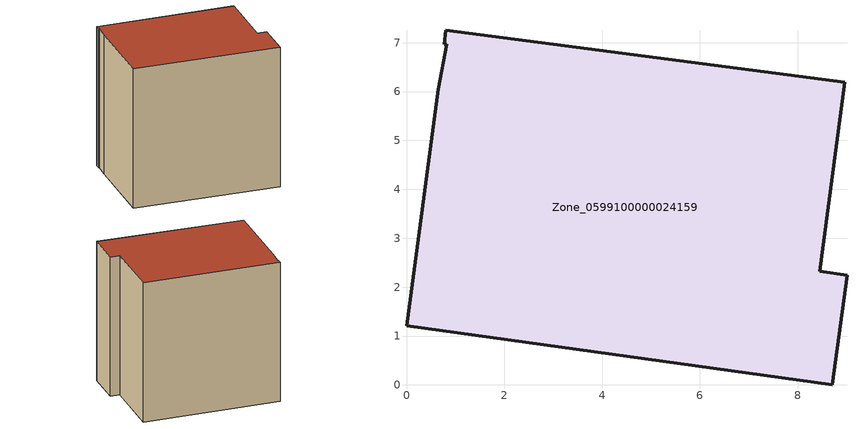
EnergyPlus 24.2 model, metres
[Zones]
Zone_0599100000024159
 floor ground (C_G): 9.01,2.25 8.71,0 0,1.21 0.65,6.05 0.82,6.96 0.77,6.97 0.81,7.26 8.96,6.19 8.45,2.33 z0
 wall outside (C_F): 0.81,7.26 0.77,6.97 0.82,6.96 0.65,6.05 0,1.21 8.71,0 9.01,2.25 8.45,2.33 8.96,6.19 0.81,7.26 z0:8.62
 roof outside (C_R): 0.82,6.96 0.65,6.05 0,1.21 8.71,0 9.01,2.25 8.45,2.33 8.96,6.19 0.81,7.26 0.77,6.97 z8.62
[BUILDING]
Pand.0599100000024159: North Axis=0; Terrain=City; Loads Convergence Tolerance Value=0.04; Temperature Convergence Tolerance Value=0.4; Solar Distribution=FullExterior; Maximum Number of Warmup Days=25; Minimum Number of Warmup Days=1
[Site:Location]
Rotterdam.The.Hague.AP_ZH_NLD Design_Conditions: Latitude=51.96; Longitude=4.45; Time Zone=1; Elevation=-4.5
[SITE:GROUNDTEMPERATURE:BUILDINGSURFACE]
18, 18, 18, 18, 18, 18, 18, 18, 18, 18, 18, 18
[MATERIAL] Thermal Absorptance=0.9; Solar Absorptance=0.7; Visible Absorptance=0.7
Name | Roughness | Thickness | Conductivity | Density | Specific Heat
G.TI.1946-1964 | MediumSmooth | 0.15 | 1 | 540 | 1210
F.TI.1946-1964 | Rough | 0.3 | 0.857143 | 1920 | 840
R.TI.1946-1964 | MediumRough | 0.2 | 0.277778 | 1500 | 1000
[CONSTRUCTION]
C_G: G.TI.1946-1964
C_F: F.TI.1946-1964
C_R: R.TI.1946-1964
[ZONE]
Zone_0599100000024159: Type=1; Multiplier=1; Ceiling Height=Autocalculate; Volume=Autocalculate; Floor Area=autocalculate; Part of Total Floor Area=Yes
[ZONEINFILTRATION:DESIGNFLOWRATE]
Infil_Zone_0599100000024159: Zone or ZoneList or Space or SpaceList=Zone_0599100000024159; Schedule=AlwaysOn; Design Flow Rate Calculation Method=Flow/Area; Flow Rate per Floor Area=0.003; Constant Term Coefficient=1; Temperature Term Coefficient=0; Velocity Term Coefficient=0; Velocity Squared Term Coefficient=0
[HVACTEMPLATE:ZONE:IDEALLOADSAIRSYSTEM]
Zone_0599100000024159: Maximum Heating Supply Air Temperature=50; Minimum Cooling Supply Air Temperature=13; Maximum Heating Supply Air Humidity Ratio=0.0156; Minimum Cooling Supply Air Humidity Ratio=0.0077; Heating Limit=NoLimit; Cooling Limit=NoLimit; Dehumidification Control Type=ConstantSensibleHeatRatio; Cooling Sensible Heat Ratio=0.7; Dehumidification Setpoint=60; Humidification Control Type=None; Humidification Setpoint=30; Outdoor Air Method=None; Outdoor Air Flow Rate per Person=0.00944; Outdoor Air Flow Rate per Zone Floor Area=0; Outdoor Air Flow Rate per Zone=0; Demand Controlled Ventilation Type=None; Outdoor Air Economizer Type=NoEconomizer; Heat Recovery Type=None; Sensible Heat Recovery Effectiveness=0.7; Latent Heat Recovery Effectiveness=0.65
[ZONECONTROL:THERMOSTAT]
ThermostatControl_Zone_0599100000024159: Zone or ZoneList=Zone_0599100000024159; Control Type Schedule=DualSetpointControlType; Control 1=Thermostat_Zone_0599100000024159; Temperature Difference Between Cutout And Setpoint=0
[THERMOSTATSETPOINT:DUALSETPOINT]
Thermostat_Zone_0599100000024159: Heating Setpoint Temperature Schedule=HeatingSetpoint_Zone_0599100000024159; Cooling Setpoint Temperature Schedule=CoolingSetpoint_Zone_0599100000024159
[SCHEDULE:COMPACT]
HeatingSetpoint_Zone_0599100000024159: Through: 12/31, For: AllDays, Until: 24:00, 21
CoolingSetpoint_Zone_0599100000024159: Through: 12/31, For: AllDays, Until: 24:00, 24
DualSetpointControlType: Through: 12/31, For: AllDays, Until: 24:00, 4
AlwaysOn: Through: 12/31, For: AllDays, Until: 24:00, 1
